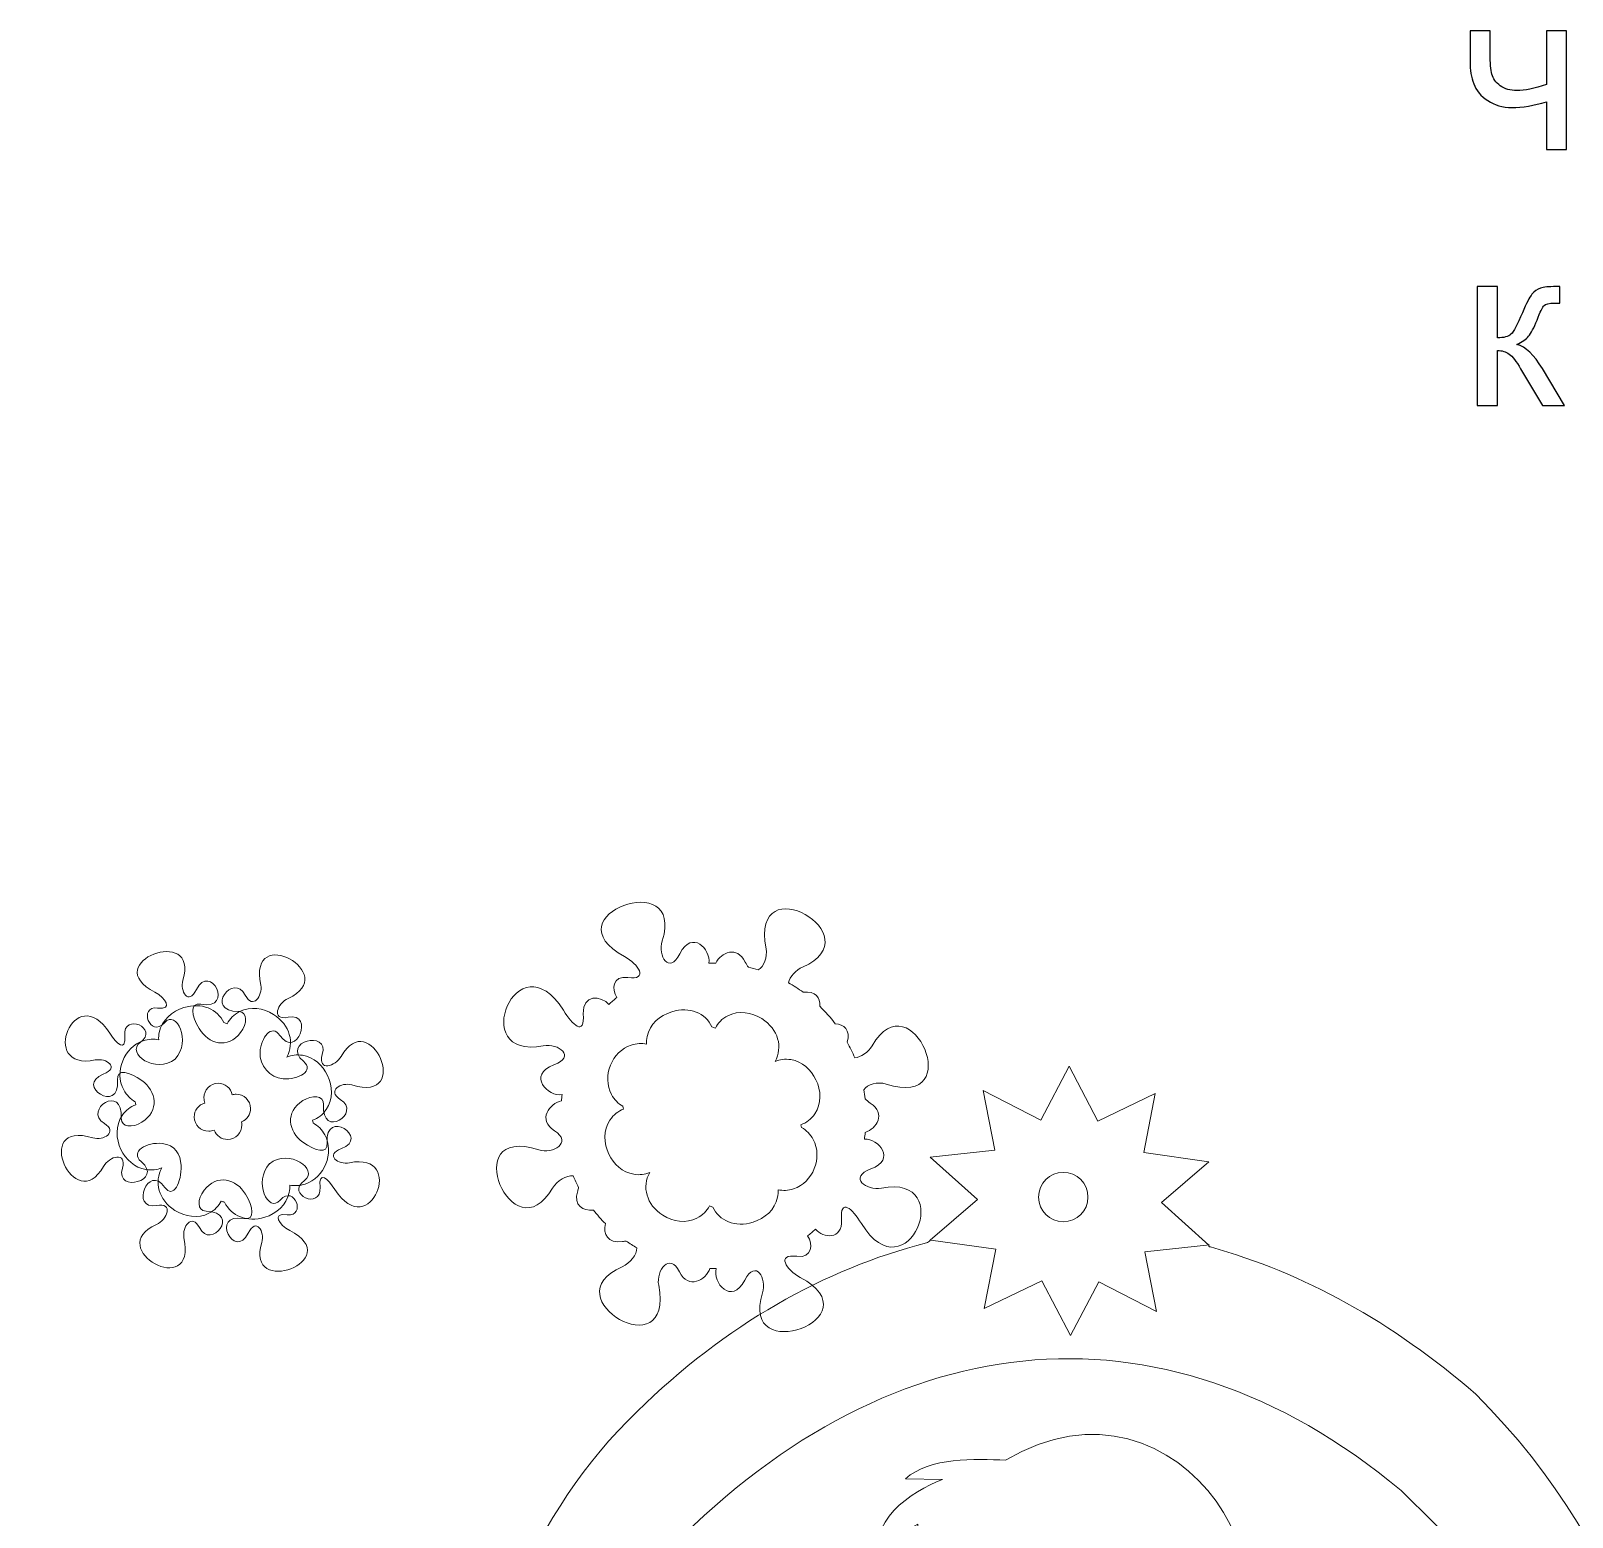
# Model space of a CAD drawing. Header units: centimetres. Extents: x -3.6 to 42, y -14.9 to 17.8.
# Drawn here: x 13.32 to 19.02, y 12.19 to 17.69 of the extents above; entities that cross this region are included whole.
import ezdxf

# ---------------------------------------------------------------- set-up
doc = ezdxf.new("R2010")
doc.units = ezdxf.units.CM
doc.header["$MEASUREMENT"] = 0
doc.layers.add('layer 1', color=7, linetype='Continuous')

msp = doc.modelspace()

# ---------------------------------------------------------------- linework, layer by layer
at = {"layer": 'layer 1', "color": 250}
for points, knots in [([(18.64033, 17.68719), (18.64033, 17.68719), (18.71484, 17.68719), (18.71484, 17.68719), (18.71484, 17.68719), (18.71484, 17.68719), (18.71484, 17.60422), (18.71484, 17.60422), (18.71484, 17.60422), (18.71484, 17.56838), (18.71695, 17.54241), (18.72133, 17.52632), (18.72133, 17.52632), (18.72556, 17.51024), (18.73586, 17.49613), (18.75223, 17.48413), (18.75223, 17.48413), (18.76846, 17.47214), (18.78892, 17.46621), (18.81362, 17.46621), (18.81362, 17.46621), (18.84184, 17.46621), (18.87824, 17.47369), (18.92312, 17.48851), (18.92312, 17.48851), (18.92312, 17.48851), (18.92312, 17.68719), (18.92312, 17.68719), (18.92312, 17.68719), (18.92312, 17.68719), (18.99762, 17.68719), (18.99762, 17.68719), (18.99762, 17.68719), (18.99762, 17.68719), (18.99762, 17.24777), (18.99762, 17.24777), (18.99762, 17.24777), (18.99762, 17.24777), (18.92312, 17.24777), (18.92312, 17.24777), (18.92312, 17.24777), (18.92312, 17.24777), (18.92312, 17.42515), (18.92312, 17.42515), (18.92312, 17.42515), (18.87726, 17.41075), (18.83436, 17.40356), (18.79457, 17.40356), (18.79457, 17.40356), (18.76112, 17.40356), (18.73163, 17.41202), (18.70609, 17.42896), (18.70609, 17.42896), (18.68055, 17.44589), (18.66319, 17.46663), (18.65402, 17.49119), (18.65402, 17.49119), (18.64485, 17.51574), (18.64033, 17.54269), (18.64033, 17.57219), (18.64033, 17.57219), (18.64033, 17.57219), (18.64033, 17.68719), (18.64033, 17.68719)], [0, 0, 0, 0, 0.0588235, 0.0588235, 0.0588235, 0.0588235, 0.1176471, 0.1176471, 0.1176471, 0.1176471, 0.1764706, 0.1764706, 0.1764706, 0.1764706, 0.2352941, 0.2352941, 0.2352941, 0.2352941, 0.2941176, 0.2941176, 0.2941176, 0.2941176, 0.3529412, 0.3529412, 0.3529412, 0.3529412, 0.4117647, 0.4117647, 0.4117647, 0.4117647, 0.4705882, 0.4705882, 0.4705882, 0.4705882, 0.5294118, 0.5294118, 0.5294118, 0.5294118, 0.5882353, 0.5882353, 0.5882353, 0.5882353, 0.6470588, 0.6470588, 0.6470588, 0.6470588, 0.7058824, 0.7058824, 0.7058824, 0.7058824, 0.7647059, 0.7647059, 0.7647059, 0.7647059, 0.8235294, 0.8235294, 0.8235294, 0.8235294, 0.8823529, 0.8823529, 0.8823529, 0.8823529, 1, 1, 1, 1]), ([(18.66742, 16.74132), (18.66742, 16.74132), (18.74193, 16.74132), (18.74193, 16.74132), (18.74193, 16.74132), (18.74193, 16.74132), (18.74193, 16.55167), (18.74193, 16.55167), (18.74193, 16.55167), (18.76564, 16.55167), (18.78229, 16.55618), (18.79188, 16.56536), (18.79188, 16.56536), (18.80134, 16.57439), (18.81531, 16.60077), (18.83394, 16.64466), (18.83394, 16.64466), (18.84861, 16.67937), (18.86046, 16.70223), (18.8695, 16.71324), (18.8695, 16.71324), (18.87867, 16.72425), (18.88911, 16.73173), (18.90096, 16.73554), (18.90096, 16.73554), (18.91296, 16.73935), (18.93201, 16.74132), (18.95811, 16.74132), (18.95811, 16.74132), (18.95811, 16.74132), (18.97307, 16.74132), (18.97307, 16.74132), (18.97307, 16.74132), (18.97307, 16.74132), (18.97307, 16.67994), (18.97307, 16.67994), (18.97307, 16.67994), (18.97307, 16.67994), (18.95233, 16.68036), (18.95233, 16.68036), (18.95233, 16.68036), (18.93271, 16.68036), (18.92015, 16.6774), (18.91465, 16.67161), (18.91465, 16.67161), (18.90887, 16.66554), (18.89998, 16.64748), (18.88812, 16.61743), (18.88812, 16.61743), (18.87683, 16.58864), (18.86653, 16.56874), (18.85708, 16.55774), (18.85708, 16.55774), (18.84776, 16.54673), (18.83323, 16.53671), (18.81362, 16.52754), (18.81362, 16.52754), (18.84565, 16.51893), (18.87726, 16.48916), (18.9083, 16.43807), (18.9083, 16.43807), (18.9083, 16.43807), (18.99, 16.3019), (18.99, 16.3019), (18.99, 16.3019), (18.99, 16.3019), (18.90816, 16.3019), (18.90816, 16.3019), (18.90816, 16.3019), (18.90816, 16.3019), (18.82759, 16.43765), (18.82759, 16.43765), (18.82759, 16.43765), (18.81136, 16.46517), (18.79725, 16.48323), (18.78525, 16.49198), (18.78525, 16.49198), (18.77312, 16.50073), (18.75872, 16.5051), (18.74193, 16.5051), (18.74193, 16.5051), (18.74193, 16.5051), (18.74193, 16.3019), (18.74193, 16.3019), (18.74193, 16.3019), (18.74193, 16.3019), (18.66742, 16.3019), (18.66742, 16.3019), (18.66742, 16.3019), (18.66742, 16.3019), (18.66742, 16.74132), (18.66742, 16.74132)], [0, 0, 0, 0, 0.0416667, 0.0416667, 0.0416667, 0.0416667, 0.0833333, 0.0833333, 0.0833333, 0.0833333, 0.125, 0.125, 0.125, 0.125, 0.1666667, 0.1666667, 0.1666667, 0.1666667, 0.2083333, 0.2083333, 0.2083333, 0.2083333, 0.25, 0.25, 0.25, 0.25, 0.2916667, 0.2916667, 0.2916667, 0.2916667, 0.3333333, 0.3333333, 0.3333333, 0.3333333, 0.375, 0.375, 0.375, 0.375, 0.4166667, 0.4166667, 0.4166667, 0.4166667, 0.4583333, 0.4583333, 0.4583333, 0.4583333, 0.5, 0.5, 0.5, 0.5, 0.5416667, 0.5416667, 0.5416667, 0.5416667, 0.5833333, 0.5833333, 0.5833333, 0.5833333, 0.625, 0.625, 0.625, 0.625, 0.6666667, 0.6666667, 0.6666667, 0.6666667, 0.7083333, 0.7083333, 0.7083333, 0.7083333, 0.75, 0.75, 0.75, 0.75, 0.7916667, 0.7916667, 0.7916667, 0.7916667, 0.8333333, 0.8333333, 0.8333333, 0.8333333, 0.875, 0.875, 0.875, 0.875, 0.9166667, 0.9166667, 0.9166667, 0.9166667, 1, 1, 1, 1])]:
    msp.add_open_spline(points, degree=3, knots=knots, dxfattribs=at)
at = {"layer": 'layer 1', "color": 250, "lineweight": 20}
for points, knots in [([(15.84258, 14.23967), (15.84552, 14.23967), (15.84844, 14.23961), (15.85136, 14.23956), (15.85136, 14.23956), (15.87065, 14.27859), (15.92978, 14.30579), (15.96026, 14.24319), (15.96026, 14.24319), (15.96398, 14.23555), (15.96789, 14.22948), (15.97187, 14.22477), (15.97187, 14.22477), (15.98421, 14.22188), (15.9964, 14.21858), (16.00841, 14.21489), (16.00841, 14.21489), (16.02858, 14.22585), (16.04313, 14.26146), (16.03717, 14.29253), (16.03717, 14.29253), (15.97687, 14.60698), (16.43865, 14.33884), (16.17195, 14.22485), (16.17195, 14.22485), (16.14711, 14.21423), (16.12574, 14.18894), (16.11971, 14.16704), (16.11971, 14.16704), (16.13871, 14.15631), (16.15702, 14.14451), (16.17457, 14.13173), (16.17457, 14.13173), (16.22109, 14.13834), (16.23779, 14.11073), (16.23623, 14.07975), (16.23623, 14.07975), (16.25679, 14.05976), (16.27583, 14.03821), (16.29316, 14.0153), (16.29316, 14.0153), (16.32441, 14.01324), (16.35012, 13.99315), (16.33744, 13.94708), (16.33744, 13.94708), (16.34775, 13.92835), (16.35704, 13.90898), (16.36522, 13.88903), (16.36522, 13.88903), (16.38783, 13.89203), (16.41609, 13.9104), (16.42979, 13.93409), (16.42979, 13.93409), (16.57493, 14.18519), (16.7858, 13.69462), (16.48082, 13.79218), (16.48082, 13.79218), (16.44972, 13.80214), (16.41117, 13.79097), (16.39907, 13.77108), (16.39907, 13.77108), (16.40096, 13.76006), (16.40251, 13.74893), (16.40376, 13.7377), (16.40376, 13.7377), (16.40813, 13.73247), (16.4143, 13.72711), (16.42261, 13.72175), (16.42261, 13.72175), (16.48212, 13.68334), (16.44584, 13.62664), (16.40387, 13.61337), (16.40387, 13.61337), (16.40297, 13.60513), (16.40193, 13.59693), (16.40068, 13.5888), (16.40068, 13.5888), (16.45318, 13.59083), (16.52009, 13.51315), (16.42461, 13.47816), (16.42461, 13.47816), (16.34076, 13.44743), (16.40808, 13.39703), (16.46368, 13.40763), (16.46368, 13.40763), (16.7486, 13.46194), (16.55892, 13.00444), (16.38966, 13.27623), (16.38966, 13.27623), (16.35596, 13.33032), (16.31065, 13.37442), (16.31608, 13.2893), (16.31608, 13.2893), (16.32084, 13.21463), (16.24682, 13.22207), (16.22038, 13.25547), (16.22038, 13.25547), (16.21071, 13.24677), (16.20076, 13.23838), (16.19051, 13.23035), (16.19051, 13.23035), (16.21181, 13.20066), (16.20836, 13.14727), (16.15134, 13.15514), (16.15134, 13.15514), (16.07306, 13.16595), (16.11182, 13.10487), (16.16325, 13.07734), (16.16325, 13.07734), (16.44558, 12.92628), (15.93586, 12.74326), (16.02394, 13.0196), (16.02394, 13.0196), (16.04112, 13.07354), (15.99916, 13.14641), (15.95859, 13.06686), (15.95859, 13.06686), (15.91038, 12.97227), (15.8372, 13.05897), (15.85317, 13.11055), (15.85317, 13.11055), (15.84964, 13.11048), (15.84612, 13.11042), (15.84258, 13.11042), (15.84258, 13.11042), (15.83821, 13.11042), (15.83385, 13.11048), (15.8295, 13.11058), (15.8295, 13.11058), (15.8156, 13.0672), (15.74974, 13.03073), (15.71698, 13.09803), (15.71698, 13.09803), (15.68157, 13.17076), (15.62969, 13.10282), (15.64007, 13.04868), (15.64007, 13.04868), (15.70037, 12.73424), (15.23859, 13.00237), (15.50529, 13.11636), (15.50529, 13.11636), (15.53503, 13.12908), (15.55983, 13.16285), (15.55922, 13.18661), (15.55922, 13.18661), (15.54577, 13.19443), (15.53269, 13.20279), (15.51997, 13.21166), (15.51997, 13.21166), (15.51579, 13.21141), (15.51125, 13.21089), (15.5063, 13.21002), (15.5063, 13.21002), (15.44948, 13.20007), (15.43478, 13.23913), (15.44305, 13.27611), (15.44305, 13.27611), (15.42729, 13.2919), (15.41245, 13.30861), (15.39863, 13.32616), (15.39863, 13.32616), (15.36092, 13.32237), (15.32387, 13.34165), (15.34056, 13.39688), (15.34056, 13.39688), (15.34201, 13.40169), (15.34307, 13.40612), (15.34382, 13.41023), (15.34382, 13.41023), (15.33654, 13.4239), (15.32981, 13.43791), (15.32365, 13.45222), (15.32365, 13.45222), (15.30014, 13.45568), (15.26364, 13.43511), (15.24745, 13.40711), (15.24745, 13.40711), (15.10231, 13.15601), (14.89144, 13.64658), (15.19642, 13.54903), (15.19642, 13.54903), (15.24891, 13.53222), (15.32259, 13.57559), (15.25463, 13.61946), (15.25463, 13.61946), (15.19174, 13.66005), (15.23582, 13.72108), (15.28057, 13.72967), (15.28057, 13.72967), (15.28133, 13.73754), (15.28226, 13.74536), (15.28334, 13.75314), (15.28334, 13.75314), (15.23021, 13.7435), (15.15297, 13.82653), (15.25263, 13.86306), (15.25263, 13.86306), (15.33648, 13.89379), (15.26916, 13.94418), (15.21356, 13.93358), (15.21356, 13.93358), (14.92864, 13.87927), (15.11832, 14.33676), (15.28758, 14.06498), (15.28758, 14.06498), (15.32128, 14.01088), (15.36659, 13.96678), (15.36116, 14.05191), (15.36116, 14.05191), (15.35644, 14.1259), (15.4291, 14.11926), (15.45615, 14.08664), (15.45615, 14.08664), (15.46567, 14.09557), (15.47549, 14.10419), (15.48561, 14.11246), (15.48561, 14.11246), (15.46558, 14.14244), (15.46989, 14.1938), (15.52589, 14.18607), (15.52589, 14.18607), (15.60418, 14.17526), (15.56542, 14.23635), (15.51399, 14.26387), (15.51399, 14.26387), (15.23166, 14.41492), (15.74138, 14.59795), (15.6533, 14.3216), (15.6533, 14.3216), (15.63612, 14.26768), (15.67808, 14.1948), (15.71864, 14.27436), (15.71864, 14.27436), (15.76422, 14.36375), (15.83214, 14.29119), (15.82595, 14.23941), (15.82595, 14.23941), (15.83148, 14.23957), (15.83701, 14.23967), (15.84258, 14.23967)], [0, 0, 0, 0, 0.0163934, 0.0163934, 0.0163934, 0.0163934, 0.0327869, 0.0327869, 0.0327869, 0.0327869, 0.0491803, 0.0491803, 0.0491803, 0.0491803, 0.0655738, 0.0655738, 0.0655738, 0.0655738, 0.0819672, 0.0819672, 0.0819672, 0.0819672, 0.0983607, 0.0983607, 0.0983607, 0.0983607, 0.1147541, 0.1147541, 0.1147541, 0.1147541, 0.1311475, 0.1311475, 0.1311475, 0.1311475, 0.147541, 0.147541, 0.147541, 0.147541, 0.1639344, 0.1639344, 0.1639344, 0.1639344, 0.1803279, 0.1803279, 0.1803279, 0.1803279, 0.1967213, 0.1967213, 0.1967213, 0.1967213, 0.2131148, 0.2131148, 0.2131148, 0.2131148, 0.2295082, 0.2295082, 0.2295082, 0.2295082, 0.2459016, 0.2459016, 0.2459016, 0.2459016, 0.2622951, 0.2622951, 0.2622951, 0.2622951, 0.2786885, 0.2786885, 0.2786885, 0.2786885, 0.295082, 0.295082, 0.295082, 0.295082, 0.3114754, 0.3114754, 0.3114754, 0.3114754, 0.3278689, 0.3278689, 0.3278689, 0.3278689, 0.3442623, 0.3442623, 0.3442623, 0.3442623, 0.3606557, 0.3606557, 0.3606557, 0.3606557, 0.3770492, 0.3770492, 0.3770492, 0.3770492, 0.3934426, 0.3934426, 0.3934426, 0.3934426, 0.4098361, 0.4098361, 0.4098361, 0.4098361, 0.4262295, 0.4262295, 0.4262295, 0.4262295, 0.442623, 0.442623, 0.442623, 0.442623, 0.4590164, 0.4590164, 0.4590164, 0.4590164, 0.4754098, 0.4754098, 0.4754098, 0.4754098, 0.4918033, 0.4918033, 0.4918033, 0.4918033, 0.5081967, 0.5081967, 0.5081967, 0.5081967, 0.5245902, 0.5245902, 0.5245902, 0.5245902, 0.5409836, 0.5409836, 0.5409836, 0.5409836, 0.557377, 0.557377, 0.557377, 0.557377, 0.5737705, 0.5737705, 0.5737705, 0.5737705, 0.5901639, 0.5901639, 0.5901639, 0.5901639, 0.6065574, 0.6065574, 0.6065574, 0.6065574, 0.6229508, 0.6229508, 0.6229508, 0.6229508, 0.6393443, 0.6393443, 0.6393443, 0.6393443, 0.6557377, 0.6557377, 0.6557377, 0.6557377, 0.6721311, 0.6721311, 0.6721311, 0.6721311, 0.6885246, 0.6885246, 0.6885246, 0.6885246, 0.704918, 0.704918, 0.704918, 0.704918, 0.7213115, 0.7213115, 0.7213115, 0.7213115, 0.7377049, 0.7377049, 0.7377049, 0.7377049, 0.7540984, 0.7540984, 0.7540984, 0.7540984, 0.7704918, 0.7704918, 0.7704918, 0.7704918, 0.7868852, 0.7868852, 0.7868852, 0.7868852, 0.8032787, 0.8032787, 0.8032787, 0.8032787, 0.8196721, 0.8196721, 0.8196721, 0.8196721, 0.8360656, 0.8360656, 0.8360656, 0.8360656, 0.852459, 0.852459, 0.852459, 0.852459, 0.8688525, 0.8688525, 0.8688525, 0.8688525, 0.8852459, 0.8852459, 0.8852459, 0.8852459, 0.9016393, 0.9016393, 0.9016393, 0.9016393, 0.9180328, 0.9180328, 0.9180328, 0.9180328, 0.9344262, 0.9344262, 0.9344262, 0.9344262, 0.9508197, 0.9508197, 0.9508197, 0.9508197, 0.9672131, 0.9672131, 0.9672131, 0.9672131, 1, 1, 1, 1]), ([(13.94754, 14.08726), (14.07458, 14.06532), (13.98106, 14.24428), (13.93046, 14.14146), (13.93046, 14.14146), (13.90095, 14.08153), (13.8688, 14.1356), (13.88108, 14.17612), (13.88108, 14.17612), (13.94404, 14.38375), (13.56472, 14.24147), (13.77748, 14.13146), (13.77748, 14.13146), (13.81625, 14.11142), (13.84588, 14.06613), (13.78721, 14.07339), (13.78721, 14.07339), (13.71438, 14.0824), (13.75984, 13.9599), (13.81235, 14.01913), (13.81235, 14.01913), (13.8571, 14.06962), (13.91279, 13.95067), (13.85239, 13.88425), (13.85239, 13.88425), (13.85239, 13.88425), (13.85188, 13.88481), (13.85188, 13.88481), (13.85188, 13.88481), (13.78028, 13.82725), (13.66812, 13.9056), (13.72291, 13.94621), (13.72291, 13.94621), (13.79446, 13.99925), (13.6587, 14.05742), (13.66542, 13.9713), (13.66542, 13.9713), (13.67038, 13.90768), (13.63602, 13.94019), (13.61025, 13.9803), (13.61025, 13.9803), (13.48077, 14.18181), (13.34373, 13.8376), (13.55626, 13.88123), (13.55626, 13.88123), (13.59774, 13.88975), (13.64863, 13.85276), (13.58623, 13.82889), (13.58623, 13.82889), (13.47921, 13.78794), (13.64882, 13.67838), (13.63864, 13.8069), (13.63864, 13.8069), (13.63504, 13.85244), (13.68534, 13.83665), (13.72853, 13.80533), (13.72853, 13.80533), (13.7832, 13.76569), (13.79516, 13.69324), (13.72909, 13.65124), (13.72909, 13.65124), (13.69482, 13.62945), (13.65102, 13.63146), (13.65304, 13.66556), (13.65304, 13.66556), (13.66079, 13.79598), (13.50927, 13.69739), (13.5903, 13.6467), (13.5903, 13.6467), (13.6416, 13.6146), (13.58694, 13.58139), (13.5475, 13.5934), (13.5475, 13.5934), (13.31836, 13.66316), (13.48126, 13.29843), (13.58717, 13.48779), (13.58717, 13.48779), (13.60785, 13.52474), (13.67533, 13.54534), (13.65692, 13.48112), (13.65692, 13.48112), (13.62968, 13.38612), (13.81115, 13.43506), (13.72653, 13.50569), (13.72653, 13.50569), (13.68269, 13.54228), (13.74786, 13.57909), (13.80392, 13.57233), (13.80392, 13.57233), (13.85228, 13.56651), (13.8721, 13.53419), (13.87404, 13.49094), (13.87404, 13.49094), (13.8768, 13.42982), (13.84456, 13.36541), (13.81372, 13.41015), (13.81372, 13.41015), (13.75116, 13.50088), (13.68576, 13.32468), (13.78286, 13.34309), (13.78286, 13.34309), (13.84851, 13.35553), (13.8218, 13.29022), (13.7831, 13.27302), (13.7831, 13.27302), (13.58482, 13.18494), (13.93305, 12.98925), (13.88462, 13.22382), (13.88462, 13.22382), (13.87629, 13.26421), (13.91437, 13.31558), (13.94163, 13.26154), (13.94163, 13.26154), (13.98467, 13.17621), (14.09674, 13.31804), (13.96616, 13.3223), (13.96616, 13.3223), (13.93203, 13.3234), (13.93405, 13.36721), (13.95889, 13.39934), (13.95889, 13.39934), (14.00678, 13.46127), (14.07783, 13.44271), (14.11229, 13.38464), (14.11229, 13.38464), (14.13951, 13.33874), (14.1506, 13.28721), (14.10559, 13.29498), (14.10559, 13.29498), (13.97855, 13.31692), (14.07208, 13.13796), (14.12268, 13.24078), (14.12268, 13.24078), (14.15218, 13.30071), (14.18433, 13.24665), (14.17205, 13.20612), (14.17205, 13.20612), (14.10909, 12.99849), (14.48841, 13.14077), (14.27565, 13.25078), (14.27565, 13.25078), (14.23688, 13.27083), (14.20725, 13.31611), (14.26592, 13.30885), (14.26592, 13.30885), (14.33875, 13.29984), (14.29329, 13.42234), (14.24079, 13.36311), (14.24079, 13.36311), (14.19603, 13.31262), (14.14035, 13.43158), (14.20074, 13.49799), (14.20074, 13.49799), (14.20074, 13.49799), (14.20126, 13.49744), (14.20126, 13.49744), (14.20126, 13.49744), (14.27286, 13.55499), (14.38501, 13.47664), (14.33022, 13.43603), (14.33022, 13.43603), (14.25867, 13.38299), (14.39443, 13.32482), (14.38771, 13.41094), (14.38771, 13.41094), (14.38275, 13.47456), (14.41711, 13.44205), (14.44289, 13.40194), (14.44289, 13.40194), (14.57236, 13.20043), (14.70941, 13.54464), (14.49687, 13.50101), (14.49687, 13.50101), (14.45539, 13.49249), (14.4045, 13.52948), (14.4669, 13.55335), (14.4669, 13.55335), (14.57393, 13.5943), (14.40431, 13.70386), (14.41449, 13.57534), (14.41449, 13.57534), (14.4181, 13.52981), (14.3678, 13.54559), (14.3246, 13.57691), (14.3246, 13.57691), (14.26993, 13.61655), (14.25797, 13.689), (14.32404, 13.731), (14.32404, 13.731), (14.35831, 13.75279), (14.40212, 13.75078), (14.40009, 13.71669), (14.40009, 13.71669), (14.39234, 13.58627), (14.54386, 13.68485), (14.46283, 13.73554), (14.46283, 13.73554), (14.41153, 13.76764), (14.46619, 13.80085), (14.50563, 13.78884), (14.50563, 13.78884), (14.73477, 13.71908), (14.57188, 14.08381), (14.46596, 13.89446), (14.46596, 13.89446), (14.44528, 13.8575), (14.3778, 13.8369), (14.39621, 13.90113), (14.39621, 13.90113), (14.42345, 13.99612), (14.24199, 13.94717), (14.3266, 13.87655), (14.3266, 13.87655), (14.36879, 13.84133), (14.30738, 13.80752), (14.25123, 13.81198), (14.25123, 13.81198), (14.20256, 13.81584), (14.1633, 13.86062), (14.16608, 13.91059), (14.16608, 13.91059), (14.16906, 13.9641), (14.2088, 14.01649), (14.23941, 13.97209), (14.23941, 13.97209), (14.30197, 13.88135), (14.36737, 14.05756), (14.27027, 14.03915), (14.27027, 14.03915), (14.20463, 14.02671), (14.23134, 14.09202), (14.27004, 14.10922), (14.27004, 14.10922), (14.46831, 14.1973), (14.12008, 14.39299), (14.16851, 14.15842), (14.16851, 14.15842), (14.17685, 14.11804), (14.13876, 14.06666), (14.1115, 14.1207), (14.1115, 14.1207), (14.06847, 14.20603), (13.95639, 14.0642), (14.08697, 14.05994), (14.08697, 14.05994), (14.12111, 14.05884), (14.11908, 14.01503), (14.09424, 13.9829), (14.09424, 13.9829), (14.04635, 13.92097), (13.9753, 13.93953), (13.94084, 13.99761), (13.94084, 13.99761), (13.91362, 14.0435), (13.90253, 14.09503), (13.94754, 14.08726)], [0, 0, 0, 0, 0.0153846, 0.0153846, 0.0153846, 0.0153846, 0.0307692, 0.0307692, 0.0307692, 0.0307692, 0.0461538, 0.0461538, 0.0461538, 0.0461538, 0.0615385, 0.0615385, 0.0615385, 0.0615385, 0.0769231, 0.0769231, 0.0769231, 0.0769231, 0.0923077, 0.0923077, 0.0923077, 0.0923077, 0.1076923, 0.1076923, 0.1076923, 0.1076923, 0.1230769, 0.1230769, 0.1230769, 0.1230769, 0.1384615, 0.1384615, 0.1384615, 0.1384615, 0.1538462, 0.1538462, 0.1538462, 0.1538462, 0.1692308, 0.1692308, 0.1692308, 0.1692308, 0.1846154, 0.1846154, 0.1846154, 0.1846154, 0.2, 0.2, 0.2, 0.2, 0.2153846, 0.2153846, 0.2153846, 0.2153846, 0.2307692, 0.2307692, 0.2307692, 0.2307692, 0.2461538, 0.2461538, 0.2461538, 0.2461538, 0.2615385, 0.2615385, 0.2615385, 0.2615385, 0.2769231, 0.2769231, 0.2769231, 0.2769231, 0.2923077, 0.2923077, 0.2923077, 0.2923077, 0.3076923, 0.3076923, 0.3076923, 0.3076923, 0.3230769, 0.3230769, 0.3230769, 0.3230769, 0.3384615, 0.3384615, 0.3384615, 0.3384615, 0.3538462, 0.3538462, 0.3538462, 0.3538462, 0.3692308, 0.3692308, 0.3692308, 0.3692308, 0.3846154, 0.3846154, 0.3846154, 0.3846154, 0.4, 0.4, 0.4, 0.4, 0.4153846, 0.4153846, 0.4153846, 0.4153846, 0.4307692, 0.4307692, 0.4307692, 0.4307692, 0.4461538, 0.4461538, 0.4461538, 0.4461538, 0.4615385, 0.4615385, 0.4615385, 0.4615385, 0.4769231, 0.4769231, 0.4769231, 0.4769231, 0.4923077, 0.4923077, 0.4923077, 0.4923077, 0.5076923, 0.5076923, 0.5076923, 0.5076923, 0.5230769, 0.5230769, 0.5230769, 0.5230769, 0.5384615, 0.5384615, 0.5384615, 0.5384615, 0.5538462, 0.5538462, 0.5538462, 0.5538462, 0.5692308, 0.5692308, 0.5692308, 0.5692308, 0.5846154, 0.5846154, 0.5846154, 0.5846154, 0.6, 0.6, 0.6, 0.6, 0.6153846, 0.6153846, 0.6153846, 0.6153846, 0.6307692, 0.6307692, 0.6307692, 0.6307692, 0.6461538, 0.6461538, 0.6461538, 0.6461538, 0.6615385, 0.6615385, 0.6615385, 0.6615385, 0.6769231, 0.6769231, 0.6769231, 0.6769231, 0.6923077, 0.6923077, 0.6923077, 0.6923077, 0.7076923, 0.7076923, 0.7076923, 0.7076923, 0.7230769, 0.7230769, 0.7230769, 0.7230769, 0.7384615, 0.7384615, 0.7384615, 0.7384615, 0.7538462, 0.7538462, 0.7538462, 0.7538462, 0.7692308, 0.7692308, 0.7692308, 0.7692308, 0.7846154, 0.7846154, 0.7846154, 0.7846154, 0.8, 0.8, 0.8, 0.8, 0.8153846, 0.8153846, 0.8153846, 0.8153846, 0.8307692, 0.8307692, 0.8307692, 0.8307692, 0.8461538, 0.8461538, 0.8461538, 0.8461538, 0.8615385, 0.8615385, 0.8615385, 0.8615385, 0.8769231, 0.8769231, 0.8769231, 0.8769231, 0.8923077, 0.8923077, 0.8923077, 0.8923077, 0.9076923, 0.9076923, 0.9076923, 0.9076923, 0.9230769, 0.9230769, 0.9230769, 0.9230769, 0.9384615, 0.9384615, 0.9384615, 0.9384615, 0.9538462, 0.9538462, 0.9538462, 0.9538462, 0.9692308, 0.9692308, 0.9692308, 0.9692308, 1, 1, 1, 1]), ([(14.36008, 13.65841), (14.3611, 13.65508), (14.36195, 13.6517), (14.36262, 13.6483), (14.36262, 13.6483), (14.37993, 13.63858), (14.39476, 13.62413), (14.4054, 13.60435), (14.4054, 13.60435), (14.4233, 13.57109), (14.42314, 13.53132), (14.40915, 13.49675), (14.40915, 13.49675), (14.39534, 13.46262), (14.36833, 13.43426), (14.33296, 13.42253), (14.33296, 13.42253), (14.31305, 13.41592), (14.29392, 13.41513), (14.27607, 13.41881), (14.27607, 13.41881), (14.27656, 13.40995), (14.2759, 13.40072), (14.27392, 13.39116), (14.27392, 13.39116), (14.26444, 13.3454), (14.2266, 13.31301), (14.18347, 13.29959), (14.18347, 13.29959), (14.11706, 13.27893), (14.05864, 13.30525), (14.03506, 13.35517), (14.03506, 13.35517), (14.03078, 13.35639), (14.02662, 13.35791), (14.02261, 13.35969), (14.02261, 13.35969), (14.0131, 13.34115), (13.99822, 13.32533), (13.97685, 13.3144), (13.97685, 13.3144), (13.93654, 13.29379), (13.88858, 13.30148), (13.85145, 13.32504), (13.85145, 13.32504), (13.78949, 13.36436), (13.7737, 13.43083), (13.80268, 13.48261), (13.80268, 13.48261), (13.78504, 13.47528), (13.76536, 13.47254), (13.74418, 13.47603), (13.74418, 13.47603), (13.70245, 13.48289), (13.66954, 13.51299), (13.65174, 13.55029), (13.65174, 13.55029), (13.6328, 13.58998), (13.63091, 13.63851), (13.6562, 13.67606), (13.6562, 13.67606), (13.66955, 13.69587), (13.68693, 13.70872), (13.70636, 13.71596), (13.70636, 13.71596), (13.7053, 13.71955), (13.70445, 13.72317), (13.70382, 13.72682), (13.70382, 13.72682), (13.68686, 13.73653), (13.67233, 13.75084), (13.66185, 13.7703), (13.66185, 13.7703), (13.64395, 13.80357), (13.6441, 13.84334), (13.6581, 13.87792), (13.6581, 13.87792), (13.67192, 13.91205), (13.69892, 13.9404), (13.73429, 13.95213), (13.73429, 13.95213), (13.7542, 13.95874), (13.77333, 13.95953), (13.79118, 13.95586), (13.79118, 13.95586), (13.79069, 13.96471), (13.79135, 13.97394), (13.79333, 13.9835), (13.79333, 13.9835), (13.80281, 14.02926), (13.84064, 14.06165), (13.88378, 14.07507), (13.88378, 14.07507), (13.95018, 14.09573), (14.0086, 14.06942), (14.03219, 14.0195), (14.03219, 14.0195), (14.03647, 14.01828), (14.04063, 14.01677), (14.04464, 14.01499), (14.04464, 14.01499), (14.05415, 14.03353), (14.06903, 14.04934), (14.0904, 14.06026), (14.0904, 14.06026), (14.1307, 14.08088), (14.17867, 14.07318), (14.2158, 14.04962), (14.2158, 14.04962), (14.27776, 14.0103), (14.29355, 13.94384), (14.26456, 13.89205), (14.26456, 13.89205), (14.28221, 13.89939), (14.30189, 13.90212), (14.32307, 13.89864), (14.32307, 13.89864), (14.3648, 13.89177), (14.39771, 13.86167), (14.41551, 13.82438), (14.41551, 13.82438), (14.43445, 13.78469), (14.43634, 13.73615), (14.41105, 13.69861), (14.41105, 13.69861), (14.39752, 13.67852), (14.37984, 13.6656), (14.36008, 13.65841)], [0, 0, 0, 0, 0.030303, 0.030303, 0.030303, 0.030303, 0.0606061, 0.0606061, 0.0606061, 0.0606061, 0.0909091, 0.0909091, 0.0909091, 0.0909091, 0.1212121, 0.1212121, 0.1212121, 0.1212121, 0.1515152, 0.1515152, 0.1515152, 0.1515152, 0.1818182, 0.1818182, 0.1818182, 0.1818182, 0.2121212, 0.2121212, 0.2121212, 0.2121212, 0.2424242, 0.2424242, 0.2424242, 0.2424242, 0.2727273, 0.2727273, 0.2727273, 0.2727273, 0.3030303, 0.3030303, 0.3030303, 0.3030303, 0.3333333, 0.3333333, 0.3333333, 0.3333333, 0.3636364, 0.3636364, 0.3636364, 0.3636364, 0.3939394, 0.3939394, 0.3939394, 0.3939394, 0.4242424, 0.4242424, 0.4242424, 0.4242424, 0.4545455, 0.4545455, 0.4545455, 0.4545455, 0.4848485, 0.4848485, 0.4848485, 0.4848485, 0.5151515, 0.5151515, 0.5151515, 0.5151515, 0.5454545, 0.5454545, 0.5454545, 0.5454545, 0.5757576, 0.5757576, 0.5757576, 0.5757576, 0.6060606, 0.6060606, 0.6060606, 0.6060606, 0.6363636, 0.6363636, 0.6363636, 0.6363636, 0.6666667, 0.6666667, 0.6666667, 0.6666667, 0.6969697, 0.6969697, 0.6969697, 0.6969697, 0.7272727, 0.7272727, 0.7272727, 0.7272727, 0.7575758, 0.7575758, 0.7575758, 0.7575758, 0.7878788, 0.7878788, 0.7878788, 0.7878788, 0.8181818, 0.8181818, 0.8181818, 0.8181818, 0.8484848, 0.8484848, 0.8484848, 0.8484848, 0.8787879, 0.8787879, 0.8787879, 0.8787879, 0.9090909, 0.9090909, 0.9090909, 0.9090909, 0.9393939, 0.9393939, 0.9393939, 0.9393939, 1, 1, 1, 1]), ([(16.16619, 13.64158), (16.16721, 13.63824), (16.16807, 13.63485), (16.16875, 13.63144), (16.16875, 13.63144), (16.18611, 13.62168), (16.20099, 13.60718), (16.21167, 13.58734), (16.21167, 13.58734), (16.22963, 13.55396), (16.22947, 13.51405), (16.21543, 13.47936), (16.21543, 13.47936), (16.20157, 13.44512), (16.17447, 13.41666), (16.13898, 13.40489), (16.13898, 13.40489), (16.119, 13.39826), (16.0998, 13.39747), (16.08189, 13.40115), (16.08189, 13.40115), (16.08238, 13.39226), (16.08172, 13.38301), (16.07973, 13.37341), (16.07973, 13.37341), (16.07023, 13.3275), (16.03226, 13.29499), (15.98897, 13.28152), (15.98897, 13.28152), (15.92234, 13.2608), (15.86372, 13.2872), (15.84005, 13.33729), (15.84005, 13.33729), (15.83576, 13.33852), (15.83159, 13.34004), (15.82757, 13.34183), (15.82757, 13.34183), (15.81802, 13.32323), (15.80309, 13.30736), (15.78164, 13.29639), (15.78164, 13.29639), (15.7412, 13.2757), (15.69307, 13.28342), (15.65581, 13.30706), (15.65581, 13.30706), (15.59364, 13.34652), (15.57779, 13.41321), (15.60688, 13.46517), (15.60688, 13.46517), (15.58917, 13.45782), (15.56943, 13.45507), (15.54818, 13.45857), (15.54818, 13.45857), (15.5063, 13.46546), (15.47328, 13.49566), (15.45541, 13.53309), (15.45541, 13.53309), (15.43641, 13.57291), (15.43451, 13.62162), (15.45989, 13.65929), (15.45989, 13.65929), (15.47329, 13.67917), (15.49073, 13.69206), (15.51023, 13.69933), (15.51023, 13.69933), (15.50916, 13.70293), (15.50831, 13.70657), (15.50767, 13.71022), (15.50767, 13.71022), (15.49065, 13.71997), (15.47607, 13.73433), (15.46556, 13.75386), (15.46556, 13.75386), (15.4476, 13.78724), (15.44775, 13.82715), (15.4618, 13.86185), (15.4618, 13.86185), (15.47566, 13.89609), (15.50276, 13.92454), (15.53825, 13.93632), (15.53825, 13.93632), (15.55823, 13.94294), (15.57742, 13.94374), (15.59533, 13.94005), (15.59533, 13.94005), (15.59484, 13.94894), (15.59551, 13.9582), (15.5975, 13.96779), (15.5975, 13.96779), (15.607, 14.01371), (15.64497, 14.04621), (15.68825, 14.05968), (15.68825, 14.05968), (15.75488, 14.08041), (15.81351, 14.054), (15.83718, 14.00391), (15.83718, 14.00391), (15.84147, 14.00269), (15.84564, 14.00117), (15.84967, 13.99939), (15.84967, 13.99939), (15.85921, 14.01799), (15.87414, 14.03385), (15.89559, 14.04482), (15.89559, 14.04482), (15.93603, 14.0655), (15.98416, 14.05778), (16.02142, 14.03414), (16.02142, 14.03414), (16.08359, 13.99469), (16.09943, 13.92799), (16.07035, 13.87603), (16.07035, 13.87603), (16.08805, 13.88339), (16.1078, 13.88613), (16.12905, 13.88263), (16.12905, 13.88263), (16.17093, 13.87575), (16.20395, 13.84554), (16.22181, 13.80812), (16.22181, 13.80812), (16.24082, 13.7683), (16.24272, 13.71959), (16.21734, 13.68191), (16.21734, 13.68191), (16.20376, 13.66176), (16.18602, 13.64879), (16.16619, 13.64158)], [0, 0, 0, 0, 0.030303, 0.030303, 0.030303, 0.030303, 0.0606061, 0.0606061, 0.0606061, 0.0606061, 0.0909091, 0.0909091, 0.0909091, 0.0909091, 0.1212121, 0.1212121, 0.1212121, 0.1212121, 0.1515152, 0.1515152, 0.1515152, 0.1515152, 0.1818182, 0.1818182, 0.1818182, 0.1818182, 0.2121212, 0.2121212, 0.2121212, 0.2121212, 0.2424242, 0.2424242, 0.2424242, 0.2424242, 0.2727273, 0.2727273, 0.2727273, 0.2727273, 0.3030303, 0.3030303, 0.3030303, 0.3030303, 0.3333333, 0.3333333, 0.3333333, 0.3333333, 0.3636364, 0.3636364, 0.3636364, 0.3636364, 0.3939394, 0.3939394, 0.3939394, 0.3939394, 0.4242424, 0.4242424, 0.4242424, 0.4242424, 0.4545455, 0.4545455, 0.4545455, 0.4545455, 0.4848485, 0.4848485, 0.4848485, 0.4848485, 0.5151515, 0.5151515, 0.5151515, 0.5151515, 0.5454545, 0.5454545, 0.5454545, 0.5454545, 0.5757576, 0.5757576, 0.5757576, 0.5757576, 0.6060606, 0.6060606, 0.6060606, 0.6060606, 0.6363636, 0.6363636, 0.6363636, 0.6363636, 0.6666667, 0.6666667, 0.6666667, 0.6666667, 0.6969697, 0.6969697, 0.6969697, 0.6969697, 0.7272727, 0.7272727, 0.7272727, 0.7272727, 0.7575758, 0.7575758, 0.7575758, 0.7575758, 0.7878788, 0.7878788, 0.7878788, 0.7878788, 0.8181818, 0.8181818, 0.8181818, 0.8181818, 0.8484848, 0.8484848, 0.8484848, 0.8484848, 0.8787879, 0.8787879, 0.8787879, 0.8787879, 0.9090909, 0.9090909, 0.9090909, 0.9090909, 0.9393939, 0.9393939, 0.9393939, 0.9393939, 1, 1, 1, 1]), ([(13.99618, 13.62208), (13.99, 13.61943), (13.98322, 13.61791), (13.97608, 13.61781), (13.97608, 13.61781), (13.94683, 13.6174), (13.92278, 13.64078), (13.92237, 13.67003), (13.92237, 13.67003), (13.92202, 13.69509), (13.93913, 13.71633), (13.96243, 13.72216), (13.96243, 13.72216), (13.96004, 13.72807), (13.95867, 13.73452), (13.95858, 13.74129), (13.95858, 13.74129), (13.95816, 13.77053), (13.98154, 13.79458), (14.01079, 13.795), (14.01079, 13.795), (14.03669, 13.79536), (14.05851, 13.77708), (14.06346, 13.75257), (14.06346, 13.75257), (14.06783, 13.75382), (14.07243, 13.75451), (14.07719, 13.75458), (14.07719, 13.75458), (14.10644, 13.75499), (14.13049, 13.73161), (14.1309, 13.70237), (14.1309, 13.70237), (14.13122, 13.67977), (14.11734, 13.66027), (14.09751, 13.65239), (14.09751, 13.65239), (14.09837, 13.64873), (14.09885, 13.64493), (14.0989, 13.64102), (14.0989, 13.64102), (14.09932, 13.61177), (14.07594, 13.58772), (14.04669, 13.58731), (14.04669, 13.58731), (14.02357, 13.58698), (14.0037, 13.60152), (13.99618, 13.62208)], [0, 0, 0, 0, 0.0769231, 0.0769231, 0.0769231, 0.0769231, 0.1538462, 0.1538462, 0.1538462, 0.1538462, 0.2307692, 0.2307692, 0.2307692, 0.2307692, 0.3076923, 0.3076923, 0.3076923, 0.3076923, 0.3846154, 0.3846154, 0.3846154, 0.3846154, 0.4615385, 0.4615385, 0.4615385, 0.4615385, 0.5384615, 0.5384615, 0.5384615, 0.5384615, 0.6153846, 0.6153846, 0.6153846, 0.6153846, 0.6923077, 0.6923077, 0.6923077, 0.6923077, 0.7692308, 0.7692308, 0.7692308, 0.7692308, 0.8461538, 0.8461538, 0.8461538, 0.8461538, 1, 1, 1, 1])]:
    msp.add_open_spline(points, degree=3, knots=knots, dxfattribs=at)
at = {"layer": 'layer 1', "color": 250, "lineweight": 9}
for points, knots in [([(17.15797, 13.85805), (17.15797, 13.85805), (17.26354, 13.65535), (17.26354, 13.65535), (17.26354, 13.65535), (17.26354, 13.65535), (17.47666, 13.75738), (17.47666, 13.75738), (17.47666, 13.75738), (17.47666, 13.75738), (17.43386, 13.53877), (17.43386, 13.53877), (17.43386, 13.53877), (17.43386, 13.53877), (17.67408, 13.50477), (17.67408, 13.50477), (17.67408, 13.50477), (17.67408, 13.50477), (17.49926, 13.35374), (17.49926, 13.35374), (17.49926, 13.35374), (17.49926, 13.35374), (17.67483, 13.1967), (17.67483, 13.1967), (17.67483, 13.1967), (17.6754, 13.19067), (17.67483, 13.19135), (17.68083, 13.1897), (17.68083, 13.1897), (18.02182, 13.09487), (18.35475, 12.91264), (18.66184, 12.64498), (18.66184, 12.64498), (19.84454, 11.46711), (19.52088, 9.57137), (18.77327, 8.12144), (18.77327, 8.12144), (18.77327, 8.12144), (18.90297, 8.10615), (18.90297, 8.10615), (18.90297, 8.10615), (18.90297, 8.10615), (18.99688, 8.08201), (18.99688, 8.08201), (18.99688, 8.08201), (18.99688, 8.08201), (19.08318, 8.04897), (19.08318, 8.04897), (19.08318, 8.04897), (19.08318, 8.04897), (19.14537, 7.99687), (19.14537, 7.99687), (19.14537, 7.99687), (19.14537, 7.99687), (19.19106, 7.92571), (19.19106, 7.92571), (19.19106, 7.92571), (19.19106, 7.92571), (19.21137, 7.87234), (19.21137, 7.87234), (19.21137, 7.87234), (19.21137, 7.87234), (19.20629, 7.79356), (19.20629, 7.79356), (19.20629, 7.79356), (19.20629, 7.79356), (19.31797, 7.81008), (19.31797, 7.81008), (19.31797, 7.81008), (19.31797, 7.81008), (19.41444, 7.82279), (19.43854, 7.8139), (19.43854, 7.8139), (19.46266, 7.805), (19.59338, 7.8139), (19.59338, 7.8139), (19.59338, 7.8139), (19.59338, 7.8139), (19.82437, 7.7402), (19.82437, 7.7402), (19.82437, 7.7402), (19.82437, 7.7402), (19.97413, 7.65125), (19.97413, 7.65125), (19.97413, 7.65125), (19.97413, 7.65125), (20.05028, 7.56993), (20.05028, 7.56993), (20.05028, 7.56993), (20.05028, 7.56993), (20.10105, 7.46065), (20.10105, 7.46065), (20.10105, 7.46065), (20.10105, 7.46065), (20.11375, 7.36408), (20.11375, 7.36408), (20.11375, 7.36408), (20.11375, 7.36408), (20.09851, 7.25226), (20.09851, 7.25226), (20.09851, 7.25226), (20.09851, 7.25226), (20.0249, 7.14552), (20.0249, 7.14552), (20.0249, 7.14552), (20.0249, 7.14552), (19.89798, 7.05404), (19.89798, 7.05404), (19.89798, 7.05404), (19.89798, 7.05404), (19.76853, 6.99304), (19.76853, 6.99304), (19.76853, 6.99304), (19.76853, 6.99304), (19.60608, 6.95746), (19.59592, 6.94221), (19.59592, 6.94221), (19.58577, 6.92697), (19.36241, 6.89648), (19.36241, 6.89648), (19.36241, 6.89648), (19.36241, 6.89648), (19.12635, 6.90156), (19.12635, 6.90156), (19.12635, 6.90156), (19.12635, 6.90156), (18.99943, 6.90156), (18.99943, 6.90156), (18.99943, 6.90156), (19.13429, 6.52255), (18.56983, 5.90603), (18.08818, 6.61947), (18.08818, 6.61947), (17.49095, 5.66904), (16.66756, 6.4576), (16.62104, 6.59913), (16.62104, 6.59913), (16.06577, 6.04883), (15.69927, 6.50644), (15.44327, 6.96), (15.44327, 6.96), (14.24866, 6.82733), (14.58682, 8.08603), (15.80117, 7.73257), (15.80117, 7.73257), (15.4698, 8.19704), (15.28563, 8.65063), (15.10314, 9.18875), (15.10314, 9.18875), (14.72649, 10.46273), (14.78768, 11.83616), (15.56003, 12.58145), (15.56003, 12.58145), (15.88812, 12.90226), (16.25318, 13.10891), (16.63067, 13.20448), (16.63067, 13.20448), (16.63578, 13.20792), (16.63985, 13.21034), (16.64429, 13.2144), (16.64429, 13.2144), (16.64429, 13.2144), (16.81911, 13.36543), (16.81911, 13.36543), (16.81911, 13.36543), (16.81911, 13.36543), (16.64354, 13.52246), (16.64354, 13.52246), (16.64354, 13.52246), (16.64354, 13.52246), (16.88361, 13.54821), (16.88361, 13.54821), (16.88361, 13.54821), (16.88361, 13.54821), (16.83975, 13.76832), (16.83975, 13.76832), (16.83975, 13.76832), (16.83975, 13.76832), (17.05337, 13.65896), (17.05337, 13.65896), (17.05337, 13.65896), (17.05337, 13.65896), (17.15797, 13.85805), (17.15797, 13.85805)], [0, 0, 0, 0, 0.0212766, 0.0212766, 0.0212766, 0.0212766, 0.0425532, 0.0425532, 0.0425532, 0.0425532, 0.0638298, 0.0638298, 0.0638298, 0.0638298, 0.0851064, 0.0851064, 0.0851064, 0.0851064, 0.106383, 0.106383, 0.106383, 0.106383, 0.1276596, 0.1276596, 0.1276596, 0.1276596, 0.1489362, 0.1489362, 0.1489362, 0.1489362, 0.1702128, 0.1702128, 0.1702128, 0.1702128, 0.1914894, 0.1914894, 0.1914894, 0.1914894, 0.212766, 0.212766, 0.212766, 0.212766, 0.2340426, 0.2340426, 0.2340426, 0.2340426, 0.2553191, 0.2553191, 0.2553191, 0.2553191, 0.2765957, 0.2765957, 0.2765957, 0.2765957, 0.2978723, 0.2978723, 0.2978723, 0.2978723, 0.3191489, 0.3191489, 0.3191489, 0.3191489, 0.3404255, 0.3404255, 0.3404255, 0.3404255, 0.3617021, 0.3617021, 0.3617021, 0.3617021, 0.3829787, 0.3829787, 0.3829787, 0.3829787, 0.4042553, 0.4042553, 0.4042553, 0.4042553, 0.4255319, 0.4255319, 0.4255319, 0.4255319, 0.4468085, 0.4468085, 0.4468085, 0.4468085, 0.4680851, 0.4680851, 0.4680851, 0.4680851, 0.4893617, 0.4893617, 0.4893617, 0.4893617, 0.5106383, 0.5106383, 0.5106383, 0.5106383, 0.5319149, 0.5319149, 0.5319149, 0.5319149, 0.5531915, 0.5531915, 0.5531915, 0.5531915, 0.5744681, 0.5744681, 0.5744681, 0.5744681, 0.5957447, 0.5957447, 0.5957447, 0.5957447, 0.6170213, 0.6170213, 0.6170213, 0.6170213, 0.6382979, 0.6382979, 0.6382979, 0.6382979, 0.6595745, 0.6595745, 0.6595745, 0.6595745, 0.6808511, 0.6808511, 0.6808511, 0.6808511, 0.7021277, 0.7021277, 0.7021277, 0.7021277, 0.7234043, 0.7234043, 0.7234043, 0.7234043, 0.7446809, 0.7446809, 0.7446809, 0.7446809, 0.7659574, 0.7659574, 0.7659574, 0.7659574, 0.787234, 0.787234, 0.787234, 0.787234, 0.8085106, 0.8085106, 0.8085106, 0.8085106, 0.8297872, 0.8297872, 0.8297872, 0.8297872, 0.8510638, 0.8510638, 0.8510638, 0.8510638, 0.8723404, 0.8723404, 0.8723404, 0.8723404, 0.893617, 0.893617, 0.893617, 0.893617, 0.9148936, 0.9148936, 0.9148936, 0.9148936, 0.9361702, 0.9361702, 0.9361702, 0.9361702, 0.9574468, 0.9574468, 0.9574468, 0.9574468, 1, 1, 1, 1]), ([(17.13632, 13.46572), (17.18677, 13.46572), (17.22769, 13.4248), (17.22769, 13.37435), (17.22769, 13.37435), (17.22769, 13.3239), (17.18677, 13.28297), (17.13632, 13.28297), (17.13632, 13.28297), (17.08586, 13.28297), (17.04494, 13.3239), (17.04494, 13.37435), (17.04494, 13.37435), (17.04494, 13.4248), (17.08586, 13.46572), (17.13632, 13.46572)], [0, 0, 0, 0, 0.2, 0.2, 0.2, 0.2, 0.4, 0.4, 0.4, 0.4, 0.6, 0.6, 0.6, 0.6, 1, 1, 1, 1]), ([(16.59565, 11.45564), (16.59565, 11.45564), (16.27836, 11.171), (16.27836, 11.171), (16.27836, 11.171), (16.27836, 11.171), (16.24791, 11.21421), (16.24791, 11.21421), (16.24791, 11.21421), (16.24791, 11.21421), (16.18699, 11.24979), (16.18699, 11.24979), (16.18699, 11.24979), (16.18699, 11.24979), (16.12353, 11.25233), (16.12353, 11.25233), (16.12353, 11.25233), (16.12353, 11.25233), (16.07023, 11.21929), (16.07023, 11.21929), (16.07023, 11.21929), (16.07023, 11.21929), (16.05246, 11.18117), (16.05246, 11.18117), (16.05246, 11.18117), (16.05246, 11.18117), (16.022, 11.1888), (16.022, 11.1888), (16.022, 11.1888), (16.022, 11.1888), (15.98139, 11.17864), (15.98139, 11.17864), (15.98139, 11.17864), (15.98139, 11.17864), (15.94839, 11.13797), (15.94839, 11.13797), (15.94839, 11.13797), (15.94839, 11.13797), (15.94331, 11.11002), (15.94331, 11.11002), (15.94331, 11.11002), (15.94331, 11.11002), (15.92554, 11.06427), (15.92554, 11.06427), (15.92554, 11.06427), (15.92554, 11.06427), (15.8824, 11.03632), (15.8824, 11.03632), (15.8824, 11.03632), (15.8824, 11.03632), (15.87478, 10.98549), (15.87478, 10.98549), (15.87478, 10.98549), (15.87478, 10.98549), (15.88747, 10.88383), (15.88747, 10.88383), (15.88747, 10.88383), (15.80917, 10.74094), (15.23594, 10.45467), (15.09298, 10.50518), (15.09298, 10.50518), (15.10075, 11.11265), (15.26943, 11.57276), (15.65395, 12.04523), (15.65395, 12.04523), (16.46445, 12.89706), (17.48721, 13.03926), (18.38517, 12.2892), (18.38517, 12.2892), (18.83328, 11.85656), (19.0917, 11.4989), (19.19234, 10.84064), (19.19234, 10.84064), (19.23953, 10.42065), (19.20929, 10.01101), (19.16442, 9.59284), (19.16442, 9.59284), (19.11201, 9.10438), (18.8749, 8.53461), (18.62122, 8.11632), (18.62122, 8.11632), (18.62122, 8.11632), (18.43084, 8.11377), (18.43084, 8.11377), (18.43084, 8.11377), (18.42217, 8.90536), (18.19602, 9.80415), (17.68967, 10.42131), (17.68967, 10.42131), (17.69183, 10.53245), (17.70942, 10.62266), (17.81912, 10.59158), (17.81912, 10.59158), (17.87781, 10.55356), (18.00877, 10.50743), (18.05264, 10.5865), (18.05264, 10.5865), (18.10451, 10.57734), (18.23016, 10.55651), (18.2354, 10.61953), (18.2354, 10.61953), (18.2412, 10.68923), (18.49604, 10.58955), (18.53701, 10.65504), (18.53701, 10.65504), (18.55597, 10.68532), (18.50863, 10.67453), (18.53492, 10.70086), (18.53492, 10.70086), (18.55777, 10.72373), (18.63138, 10.71103), (18.63138, 10.71103), (18.63138, 10.71103), (18.75308, 10.69002), (18.8446, 10.7015), (18.95881, 10.74152), (18.95881, 10.74152), (18.95881, 10.74152), (19.00958, 10.75422), (18.96643, 10.77456), (18.96643, 10.77456), (18.92329, 10.79489), (18.88013, 10.80252), (18.88013, 10.80252), (18.88013, 10.80252), (18.79378, 10.82546), (18.75087, 10.84069), (18.69229, 10.8813), (18.69229, 10.8813), (18.49948, 11.02484), (18.41932, 11.21559), (18.25571, 11.37939), (18.25571, 11.37939), (18.13366, 11.46869), (17.99189, 11.4241), (17.90288, 11.30316), (17.90288, 11.30316), (17.81241, 11.18023), (17.75968, 11.06954), (17.69728, 10.93212), (17.69728, 10.93212), (17.69728, 11.05468), (17.65549, 11.1333), (17.61098, 11.24471), (17.61098, 11.24471), (17.76823, 11.20364), (17.89205, 11.35329), (17.80896, 11.49885), (17.80896, 11.49885), (17.70356, 11.38452), (17.62954, 11.39167), (17.62367, 11.56238), (17.62367, 11.56238), (18.1163, 11.88626), (17.57179, 12.79067), (16.9231, 12.40102), (16.9231, 12.40102), (16.80937, 12.40657), (16.64314, 12.41306), (16.55251, 12.33241), (16.55251, 12.33241), (16.55251, 12.33241), (16.68957, 12.32986), (16.68957, 12.32986), (16.68957, 12.32986), (16.57577, 12.28754), (16.39836, 12.1693), (16.4662, 12.01981), (16.4662, 12.01981), (16.49987, 12.08769), (16.5364, 12.13421), (16.5982, 12.16467), (16.5982, 12.16467), (16.5982, 12.0908), (16.53847, 12.04561), (16.54298, 11.98234), (16.54298, 11.98234), (16.57855, 12.00651), (16.59128, 12.01708), (16.63373, 12.01981), (16.63373, 12.01981), (16.59909, 11.93348), (16.60983, 11.85452), (16.62358, 11.7606), (16.62358, 11.7606), (16.55657, 11.66221), (16.53953, 11.56805), (16.59565, 11.45564)], [0, 0, 0, 0, 0.0208333, 0.0208333, 0.0208333, 0.0208333, 0.0416667, 0.0416667, 0.0416667, 0.0416667, 0.0625, 0.0625, 0.0625, 0.0625, 0.0833333, 0.0833333, 0.0833333, 0.0833333, 0.1041667, 0.1041667, 0.1041667, 0.1041667, 0.125, 0.125, 0.125, 0.125, 0.1458333, 0.1458333, 0.1458333, 0.1458333, 0.1666667, 0.1666667, 0.1666667, 0.1666667, 0.1875, 0.1875, 0.1875, 0.1875, 0.2083333, 0.2083333, 0.2083333, 0.2083333, 0.2291667, 0.2291667, 0.2291667, 0.2291667, 0.25, 0.25, 0.25, 0.25, 0.2708333, 0.2708333, 0.2708333, 0.2708333, 0.2916667, 0.2916667, 0.2916667, 0.2916667, 0.3125, 0.3125, 0.3125, 0.3125, 0.3333333, 0.3333333, 0.3333333, 0.3333333, 0.3541667, 0.3541667, 0.3541667, 0.3541667, 0.375, 0.375, 0.375, 0.375, 0.3958333, 0.3958333, 0.3958333, 0.3958333, 0.4166667, 0.4166667, 0.4166667, 0.4166667, 0.4375, 0.4375, 0.4375, 0.4375, 0.4583333, 0.4583333, 0.4583333, 0.4583333, 0.4791667, 0.4791667, 0.4791667, 0.4791667, 0.5, 0.5, 0.5, 0.5, 0.5208333, 0.5208333, 0.5208333, 0.5208333, 0.5416667, 0.5416667, 0.5416667, 0.5416667, 0.5625, 0.5625, 0.5625, 0.5625, 0.5833333, 0.5833333, 0.5833333, 0.5833333, 0.6041667, 0.6041667, 0.6041667, 0.6041667, 0.625, 0.625, 0.625, 0.625, 0.6458333, 0.6458333, 0.6458333, 0.6458333, 0.6666667, 0.6666667, 0.6666667, 0.6666667, 0.6875, 0.6875, 0.6875, 0.6875, 0.7083333, 0.7083333, 0.7083333, 0.7083333, 0.7291667, 0.7291667, 0.7291667, 0.7291667, 0.75, 0.75, 0.75, 0.75, 0.7708333, 0.7708333, 0.7708333, 0.7708333, 0.7916667, 0.7916667, 0.7916667, 0.7916667, 0.8125, 0.8125, 0.8125, 0.8125, 0.8333333, 0.8333333, 0.8333333, 0.8333333, 0.8541667, 0.8541667, 0.8541667, 0.8541667, 0.875, 0.875, 0.875, 0.875, 0.8958333, 0.8958333, 0.8958333, 0.8958333, 0.9166667, 0.9166667, 0.9166667, 0.9166667, 0.9375, 0.9375, 0.9375, 0.9375, 0.9583333, 0.9583333, 0.9583333, 0.9583333, 1, 1, 1, 1])]:
    msp.add_open_spline(points, degree=3, knots=knots, dxfattribs=at)
at = {"layer": 'layer 1', "color": 1, "lineweight": 9}
msp.add_open_spline([(17.67737, 13.1974), (17.67737, 13.1974), (17.4373, 13.17165), (17.4373, 13.17165), (17.4373, 13.17165), (17.4373, 13.17165), (17.48117, 12.95155), (17.48117, 12.95155), (17.48117, 12.95155), (17.48117, 12.95155), (17.26754, 13.06091), (17.26754, 13.06091), (17.26754, 13.06091), (17.26754, 13.06091), (17.16294, 12.86182), (17.16294, 12.86182), (17.16294, 12.86182), (17.16294, 12.86182), (17.05736, 13.06452), (17.05736, 13.06452), (17.05736, 13.06452), (17.05736, 13.06452), (16.84425, 12.96249), (16.84425, 12.96249), (16.84425, 12.96249), (16.84425, 12.96249), (16.88705, 13.18111), (16.88705, 13.18111), (16.88705, 13.18111), (16.88705, 13.18111), (16.64682, 13.2151), (16.64682, 13.2151)], degree=3, knots=[0, 0, 0, 0, 0.1111111, 0.1111111, 0.1111111, 0.1111111, 0.2222222, 0.2222222, 0.2222222, 0.2222222, 0.3333333, 0.3333333, 0.3333333, 0.3333333, 0.4444444, 0.4444444, 0.4444444, 0.4444444, 0.5555556, 0.5555556, 0.5555556, 0.5555556, 0.6666667, 0.6666667, 0.6666667, 0.6666667, 0.7777778, 0.7777778, 0.7777778, 0.7777778, 1, 1, 1, 1], dxfattribs=at)

doc.saveas('drawing.dxf')
